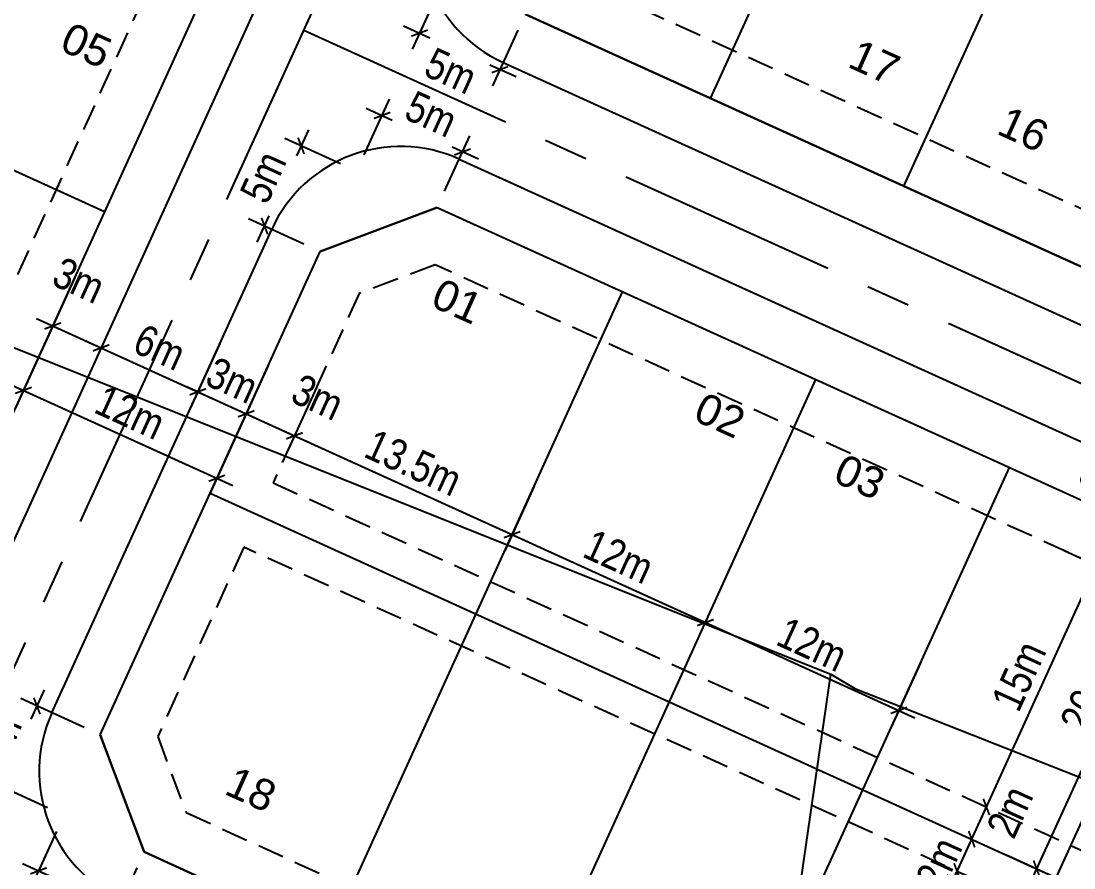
# Model space of a CAD drawing. Extents: x 597165 to 598689, y 1181586 to 1183364.
# Drawn here: x 597508 to 597567.5, y 1183049.2 to 1183097 of the extents above; entities that cross this region are included whole.
import ezdxf
from ezdxf.enums import TextEntityAlignment as Align

# ---------------------------------------------------------------- set-up
doc = ezdxf.new("R2010")
doc.units = 0
doc.header["$MEASUREMENT"] = 0
doc.linetypes.add('CENTER', pattern=[2, 1.25, -0.25, 0.25, -0.25])
doc.linetypes.add('DASHED', pattern=[0.75, 0.5, -0.25])
doc.layers.get('0').update_dxf_attribs({"linetype": 'CONTINUOUS'})
doc.layers.get('DEFPOINTS').update_dxf_attribs({"color": 8, "linetype": 'CONTINUOUS'})
for name, color, linetype in [('CGXD', 3, 'CONTINUOUS'), ('DIM-T', 7, 'CONTINUOUS'), ('NEN-HT', 8, 'CONTINUOUS'), ('NET-LENGOAI', 4, 'CONTINUOUS'), ('NET-LETRONG', 5, 'CONTINUOUS'), ('NET-PLO', 2, 'CONTINUOUS'), ('NET-TIM', 2, 'CENTER'), ('TEXT-SOLO', 7, 'CONTINUOUS')]:
    doc.layers.add(name, color=color, linetype=linetype)
doc.styles.add('AVO', font='VHELVEN.TTF')
doc.styles.add('VHEL-C-R', font='VHELVCN.TTF')
doc.dimstyles.new('TL1000', dxfattribs={"dimscale": 0, "dimtxt": 2, "dimasz": 0.7, "dimexe": 1, "dimexo": 1, "dimgap": 0.5, "dimtad": 1, "dimdec": 1, "dimzin": 12, "dimtxsty": 'VHEL-C-R', "dimblk1": 'ARCHTICK', "dimblk2": 'ARCHTICK', "dimsah": 1, "dimcen": -0.09, "dimdle": 1, "dimclrd": 256, "dimclre": 256, "dimclrt": 256, "dimazin": 3, "dimtfac": 0.005, "dimtdec": 1, "dimtix": 1, "dimtmove": 0, "dimatfit": 3, "dimtolj": 1, "dimtzin": 0})

# ---------------------------------------------------------------- blocks, each defined once
blk = doc.blocks.new('_ARCHTICK')
at = {"color": 0, "linetype": 'BYBLOCK', "const_width": 0.15}
blk.add_lwpolyline([(-0.5, -0.5), (0.5, 0.5)], dxfattribs=at)
blk = doc.blocks.new('*D1000')
at = {"linetype": 'BYBLOCK'}
blk.add_line((597554.256, 1183034.431), (597561.291, 1183049.907), dxfattribs=at)
at = {"layer": 'DEFPOINTS', "color": 0, "linetype": 'BYBLOCK'}
for p in [(597560.877, 1183048.997), (597560.877, 1183048.997), (597554.669, 1183035.342)]:
    blk.add_point(p, dxfattribs=at)
at = {"linetype": 'BYBLOCK', "xscale": 0.7, "yscale": 0.7, "zscale": 0.7}
for p, rotation in [((597560.877, 1183048.997), 65.55248368527688), ((597554.669, 1183035.342), 245.5524836852769)]:
    blk.add_blockref('_ARCHTICK', p, dxfattribs=dict(at, rotation=rotation))
at = {"linetype": 'BYBLOCK', "insert": (597556.505, 1183042.746), "char_height": 1.75, "attachment_point": 5, "rotation": 65.55248, "style": 'VHEL-C-R'}
blk.add_mtext('\\A1;15m', dxfattribs=at)
blk = doc.blocks.new('*D999')
at = {"linetype": 'BYBLOCK'}
blk.add_line((597560.463, 1183048.087), (597561.705, 1183050.818), dxfattribs=at)
at = {"layer": 'DEFPOINTS', "color": 0, "linetype": 'BYBLOCK'}
for p in [(597561.705, 1183050.818), (597561.705, 1183050.818), (597560.877, 1183048.997)]:
    blk.add_point(p, dxfattribs=at)
at = {"linetype": 'BYBLOCK', "xscale": 0.7, "yscale": 0.7, "zscale": 0.7}
for p, rotation in [((597561.705, 1183050.818), 65.55248368527688), ((597560.877, 1183048.997), 245.5524836852769)]:
    blk.add_blockref('_ARCHTICK', p, dxfattribs=dict(at, rotation=rotation))
at = {"linetype": 'BYBLOCK', "insert": (597559.853, 1183049.462), "char_height": 1.75, "attachment_point": 5, "rotation": 65.55248, "style": 'VHEL-C-R'}
blk.add_mtext('\\A1;2m', dxfattribs=at)
blk = doc.blocks.new('*D998')
at = {"linetype": 'BYBLOCK'}
blk.add_line((597561.291, 1183049.907), (597562.533, 1183052.638), dxfattribs=at)
at = {"layer": 'DEFPOINTS', "color": 0, "linetype": 'BYBLOCK'}
for p in [(597562.533, 1183052.638), (597562.533, 1183052.638), (597561.705, 1183050.818)]:
    blk.add_point(p, dxfattribs=at)
at = {"linetype": 'BYBLOCK', "xscale": 0.7, "yscale": 0.7, "zscale": 0.7}
for p, rotation in [((597562.533, 1183052.638), 65.55248368527688), ((597561.705, 1183050.818), 245.5524836852769)]:
    blk.add_blockref('_ARCHTICK', p, dxfattribs=dict(at, rotation=rotation))
at = {"linetype": 'BYBLOCK', "insert": (597563.854, 1183052.368), "char_height": 1.75, "attachment_point": 5, "rotation": 65.55248, "style": 'VHEL-C-R'}
blk.add_mtext('\\A1;2m', dxfattribs=at)
blk = doc.blocks.new('*D997')
at = {"linetype": 'BYBLOCK'}
blk.add_line((597562.119, 1183051.728), (597569.154, 1183067.204), dxfattribs=at)
at = {"layer": 'DEFPOINTS', "color": 0, "linetype": 'BYBLOCK'}
for p in [(597568.741, 1183066.293), (597568.741, 1183066.293), (597562.533, 1183052.638)]:
    blk.add_point(p, dxfattribs=at)
at = {"linetype": 'BYBLOCK', "xscale": 0.7, "yscale": 0.7, "zscale": 0.7}
for p, rotation in [((597568.741, 1183066.293), 65.55248368527688), ((597562.533, 1183052.638), 245.5524836852769)]:
    blk.add_blockref('_ARCHTICK', p, dxfattribs=dict(at, rotation=rotation))
at = {"linetype": 'BYBLOCK', "insert": (597564.368, 1183060.043), "char_height": 1.75, "attachment_point": 5, "rotation": 65.55248, "style": 'VHEL-C-R'}
blk.add_mtext('\\A1;15m', dxfattribs=at)
blk = doc.blocks.new('*D917')
at = {"linetype": 'BYBLOCK'}
for p, q in [((597574.062, 1183068.268), (597564.957, 1183048.24)), ((597571.985, 1183068.114), (597574.559, 1183066.944)), ((597563.708, 1183049.907), (597566.282, 1183048.737))]:
    blk.add_line(p, q, dxfattribs=at)
at = {"layer": 'DEFPOINTS', "color": 0, "linetype": 'BYBLOCK'}
for p in [(597571.075, 1183068.528), (597562.797, 1183050.321), (597565.371, 1183049.151)]:
    blk.add_point(p, dxfattribs=at)
at = {"linetype": 'BYBLOCK', "xscale": 0.7, "yscale": 0.7, "zscale": 0.7}
for p, rotation in [((597573.648, 1183067.358), 65.55248368674988), ((597565.371, 1183049.151), 245.5524836867499)]:
    blk.add_blockref('_ARCHTICK', p, dxfattribs=dict(at, rotation=rotation))
at = {"linetype": 'BYBLOCK', "insert": (597568.241, 1183058.831), "char_height": 1.75, "attachment_point": 5, "rotation": 65.55248, "style": 'VHEL-C-R'}
blk.add_mtext('\\A1;20m', dxfattribs=at)
blk = doc.blocks.new('*D916')
at = {"linetype": 'BYBLOCK'}
for p, q in [((597565.785, 1183050.061), (597556.68, 1183030.034)), ((597563.708, 1183049.907), (597566.282, 1183048.737)), ((597555.431, 1183031.7), (597558.004, 1183030.53))]:
    blk.add_line(p, q, dxfattribs=at)
at = {"layer": 'DEFPOINTS', "color": 0, "linetype": 'BYBLOCK'}
for p in [(597562.797, 1183050.321), (597554.52, 1183032.114), (597557.094, 1183030.944)]:
    blk.add_point(p, dxfattribs=at)
at = {"linetype": 'BYBLOCK', "xscale": 0.7, "yscale": 0.7, "zscale": 0.7}
for p, rotation in [((597565.371, 1183049.151), 65.55248368674988), ((597557.094, 1183030.944), 245.5524836867499)]:
    blk.add_blockref('_ARCHTICK', p, dxfattribs=dict(at, rotation=rotation))
at = {"linetype": 'BYBLOCK', "insert": (597559.964, 1183040.624), "char_height": 1.75, "attachment_point": 5, "rotation": 65.55248, "style": 'VHEL-C-R'}
blk.add_mtext('\\A1;20m', dxfattribs=at)
blk = doc.blocks.new('*D873')
at = {"linetype": 'BYBLOCK'}
for p, q in [((597571.638, 1183072.666), (597569.568, 1183068.114)), ((597572.887, 1183070.999), (597570.313, 1183072.169)), ((597571.646, 1183068.268), (597569.072, 1183069.438))]:
    blk.add_line(p, q, dxfattribs=at)
at = {"layer": 'DEFPOINTS', "color": 0, "linetype": 'BYBLOCK'}
for p in [(597573.798, 1183070.585), (597569.982, 1183069.024), (597572.556, 1183067.854)]:
    blk.add_point(p, dxfattribs=at)
at = {"linetype": 'BYBLOCK', "xscale": 0.7, "yscale": 0.7, "zscale": 0.7}
for p, rotation in [((597571.224, 1183071.755), 65.5524836865183), ((597569.982, 1183069.024), 245.5524836865183)]:
    blk.add_blockref('_ARCHTICK', p, dxfattribs=dict(at, rotation=rotation))
at = {"linetype": 'BYBLOCK', "insert": (597569.049, 1183071.701), "char_height": 1.75, "attachment_point": 5, "rotation": 65.55248, "style": 'VHEL-C-R'}
blk.add_mtext('\\A1;3m', dxfattribs=at)
blk = doc.blocks.new('*D821')
at = {"linetype": 'BYBLOCK'}
for p, q in [((597511.037, 1183082.551), (597509.381, 1183078.91)), ((597513.768, 1183081.31), (597512.112, 1183077.668)), ((597508.885, 1183080.234), (597512.526, 1183078.579))]:
    blk.add_line(p, q, dxfattribs=at)
at = {"layer": 'DEFPOINTS', "color": 0, "linetype": 'BYBLOCK'}
for p in [(597511.451, 1183083.462), (597514.182, 1183082.22), (597512.526, 1183078.579)]:
    blk.add_point(p, dxfattribs=at)
at = {"linetype": 'BYBLOCK', "xscale": 0.7, "yscale": 0.7, "zscale": 0.7}
for p, rotation in [((597509.795, 1183079.82), 155.5524836812305), ((597512.526, 1183078.579), 335.5524836812305)]:
    blk.add_blockref('_ARCHTICK', p, dxfattribs=dict(at, rotation=rotation))
at = {"linetype": 'BYBLOCK', "insert": (597511.268, 1183082.392), "char_height": 1.75, "attachment_point": 5, "rotation": 335.55248, "style": 'VHEL-C-R'}
blk.add_mtext('\\A1;3m', dxfattribs=at)
blk = doc.blocks.new('*D820')
at = {"linetype": 'BYBLOCK'}
for p, q in [((597511.616, 1183078.993), (597518.899, 1183075.682)), ((597519.23, 1183078.827), (597517.574, 1183075.185))]:
    blk.add_line(p, q, dxfattribs=at)
at = {"layer": 'DEFPOINTS', "color": 0, "linetype": 'BYBLOCK'}
for p in [(597514.182, 1183082.22), (597519.644, 1183079.737), (597517.988, 1183076.096)]:
    blk.add_point(p, dxfattribs=at)
at = {"linetype": 'BYBLOCK', "xscale": 0.7, "yscale": 0.7, "zscale": 0.7}
for p, rotation in [((597512.526, 1183078.579), 155.5524836812305), ((597517.988, 1183076.096), 335.5524836812305)]:
    blk.add_blockref('_ARCHTICK', p, dxfattribs=dict(at, rotation=rotation))
at = {"linetype": 'BYBLOCK', "insert": (597515.834, 1183078.606), "char_height": 1.75, "attachment_point": 5, "rotation": 335.55248, "style": 'VHEL-C-R'}
blk.add_mtext('\\A1;6m', dxfattribs=at)
blk = doc.blocks.new('*D819')
at = {"linetype": 'BYBLOCK'}
for p, q in [((597521.961, 1183077.585), (597520.305, 1183073.944)), ((597517.988, 1183076.096), (597517.351, 1183076.385)), ((597517.988, 1183076.096), (597520.719, 1183074.854)), ((597520.719, 1183074.854), (597521.356, 1183074.564))]:
    blk.add_line(p, q, dxfattribs=at)
at = {"layer": 'DEFPOINTS', "color": 0, "linetype": 'BYBLOCK'}
for p in [(597519.644, 1183079.737), (597522.375, 1183078.495), (597520.719, 1183074.854)]:
    blk.add_point(p, dxfattribs=at)
at = {"linetype": 'BYBLOCK', "xscale": 0.7, "yscale": 0.7, "zscale": 0.7}
for p, rotation in [((597517.988, 1183076.096), 335.5524836812305), ((597520.719, 1183074.854), 155.5524836812305)]:
    blk.add_blockref('_ARCHTICK', p, dxfattribs=dict(at, rotation=rotation))
at = {"linetype": 'BYBLOCK', "insert": (597519.93, 1183076.744), "char_height": 1.75, "attachment_point": 5, "rotation": 335.55248, "style": 'VHEL-C-R'}
blk.add_mtext('\\A1;3m', dxfattribs=at)
blk = doc.blocks.new('*D818')
at = {"linetype": 'BYBLOCK'}
for p, q in [((597511.037, 1183082.551), (597507.726, 1183075.269)), ((597521.961, 1183077.585), (597518.65, 1183070.302)), ((597507.229, 1183076.593), (597519.974, 1183070.799))]:
    blk.add_line(p, q, dxfattribs=at)
at = {"layer": 'DEFPOINTS', "color": 0, "linetype": 'BYBLOCK'}
for p in [(597511.451, 1183083.462), (597522.375, 1183078.495), (597519.064, 1183071.213)]:
    blk.add_point(p, dxfattribs=at)
at = {"linetype": 'BYBLOCK', "xscale": 0.7, "yscale": 0.7, "zscale": 0.7}
for p, rotation in [((597508.14, 1183076.179), 155.5524836854623), ((597519.064, 1183071.213), 335.5524836854623)]:
    blk.add_blockref('_ARCHTICK', p, dxfattribs=dict(at, rotation=rotation))
at = {"linetype": 'BYBLOCK', "insert": (597514.171, 1183074.948), "char_height": 1.75, "attachment_point": 5, "rotation": 335.55248, "style": 'VHEL-C-R'}
blk.add_mtext('\\A1;12m', dxfattribs=at)
blk = doc.blocks.new('*D817')
at = {"linetype": 'BYBLOCK'}
for p, q in [((597521.961, 1183077.585), (597520.305, 1183073.944)), ((597524.692, 1183076.343), (597523.036, 1183072.702)), ((597519.809, 1183075.268), (597523.45, 1183073.612))]:
    blk.add_line(p, q, dxfattribs=at)
at = {"layer": 'DEFPOINTS', "color": 0, "linetype": 'BYBLOCK'}
for p in [(597522.375, 1183078.495), (597525.106, 1183077.254), (597523.45, 1183073.612)]:
    blk.add_point(p, dxfattribs=at)
at = {"linetype": 'BYBLOCK', "xscale": 0.7, "yscale": 0.7, "zscale": 0.7}
for p, rotation in [((597520.719, 1183074.854), 155.5524836852786), ((597523.45, 1183073.612), 335.5524836852785)]:
    blk.add_blockref('_ARCHTICK', p, dxfattribs=dict(at, rotation=rotation))
at = {"linetype": 'BYBLOCK', "insert": (597524.759, 1183075.789), "char_height": 1.75, "attachment_point": 5, "rotation": 335.55248, "style": 'VHEL-C-R'}
blk.add_mtext('\\A1;3m', dxfattribs=at)
blk = doc.blocks.new('*D816')
at = {"linetype": 'BYBLOCK'}
for p, q in [((597522.54, 1183074.026), (597536.65, 1183067.612)), ((597536.981, 1183070.756), (597535.326, 1183067.115))]:
    blk.add_line(p, q, dxfattribs=at)
at = {"layer": 'DEFPOINTS', "color": 0, "linetype": 'BYBLOCK'}
for p in [(597525.106, 1183077.254), (597537.395, 1183071.667), (597535.74, 1183068.025)]:
    blk.add_point(p, dxfattribs=at)
at = {"linetype": 'BYBLOCK', "xscale": 0.7, "yscale": 0.7, "zscale": 0.7}
for p, rotation in [((597523.45, 1183073.612), 155.5524836852786), ((597535.74, 1183068.025), 335.5524836852785)]:
    blk.add_blockref('_ARCHTICK', p, dxfattribs=dict(at, rotation=rotation))
at = {"linetype": 'BYBLOCK', "insert": (597530.172, 1183072.088), "char_height": 1.75, "attachment_point": 5, "rotation": 335.55248, "style": 'VHEL-C-R'}
blk.add_mtext('\\A1;13.5m', dxfattribs=at)
blk = doc.blocks.new('*D815')
at = {"linetype": 'BYBLOCK'}
for p, q in [((597545.754, 1183063.473), (597558.498, 1183057.679)), ((597558.83, 1183060.824), (597557.174, 1183057.182))]:
    blk.add_line(p, q, dxfattribs=at)
at = {"layer": 'DEFPOINTS', "color": 0, "linetype": 'BYBLOCK'}
for p in [(597548.319, 1183066.7), (597559.243, 1183061.734), (597557.588, 1183058.093)]:
    blk.add_point(p, dxfattribs=at)
at = {"linetype": 'BYBLOCK', "xscale": 0.7, "yscale": 0.7, "zscale": 0.7}
for p, rotation in [((597546.664, 1183063.059), 155.5524836852786), ((597557.588, 1183058.093), 335.5524836852785)]:
    blk.add_blockref('_ARCHTICK', p, dxfattribs=dict(at, rotation=rotation))
at = {"linetype": 'BYBLOCK', "insert": (597552.695, 1183061.828), "char_height": 1.75, "attachment_point": 5, "rotation": 335.55248, "style": 'VHEL-C-R'}
blk.add_mtext('\\A1;12m', dxfattribs=at)
blk = doc.blocks.new('*D638')
at = {"linetype": 'BYBLOCK'}
for p, q in [((597531.524, 1183098.588), (597530.1, 1183095.454)), ((597529.603, 1183096.778), (597531.087, 1183096.104)), ((597536.063, 1183096.524), (597534.639, 1183093.391)), ((597535.963, 1183093.887), (597534.479, 1183094.562))]:
    blk.add_line(p, q, dxfattribs=at)
at = {"layer": 'DEFPOINTS', "color": 0, "linetype": 'BYBLOCK'}
for p in [(597531.938, 1183099.498), (597536.477, 1183097.434), (597535.053, 1183094.301)]:
    blk.add_point(p, dxfattribs=at)
at = {"linetype": 'BYBLOCK', "xscale": 0.7, "yscale": 0.7, "zscale": 0.7}
for p, rotation in [((597530.513, 1183096.365), 155.5524836841455), ((597535.053, 1183094.301), 335.5524836841455)]:
    blk.add_blockref('_ARCHTICK', p, dxfattribs=dict(at, rotation=rotation))
at = {"linetype": 'BYBLOCK', "insert": (597532.281, 1183094.228), "char_height": 1.75, "attachment_point": 5, "rotation": 335.55248, "style": 'VHEL-C-R'}
blk.add_mtext('\\A1;5m', dxfattribs=at)
blk = doc.blocks.new('*D635')
at = {"linetype": 'BYBLOCK'}
for p, q in [((597524.237, 1183090.907), (597523.562, 1183089.423)), ((597526.045, 1183088.986), (597522.912, 1183090.411)), ((597521.346, 1183084.549), (597522.02, 1183086.032)), ((597523.982, 1183084.448), (597520.849, 1183085.873))]:
    blk.add_line(p, q, dxfattribs=at)
at = {"layer": 'DEFPOINTS', "color": 0, "linetype": 'BYBLOCK'}
for p in [(597523.823, 1183089.997), (597526.956, 1183088.572), (597524.893, 1183084.035)]:
    blk.add_point(p, dxfattribs=at)
at = {"linetype": 'BYBLOCK', "xscale": 0.7, "yscale": 0.7, "zscale": 0.7}
for p, rotation in [((597523.823, 1183089.997), 65.55248368371718), ((597521.76, 1183085.459), 245.5524836837172)]:
    blk.add_blockref('_ARCHTICK', p, dxfattribs=dict(at, rotation=rotation))
at = {"linetype": 'BYBLOCK', "insert": (597521.688, 1183088.23), "char_height": 1.75, "attachment_point": 5, "rotation": 65.55248, "style": 'VHEL-C-R'}
blk.add_mtext('\\A1;5m', dxfattribs=at)
blk = doc.blocks.new('*D634')
at = {"linetype": 'BYBLOCK'}
for p, q in [((597527.388, 1183089.491), (597528.813, 1183092.624)), ((597527.489, 1183092.128), (597528.973, 1183091.453)), ((597531.928, 1183087.427), (597533.352, 1183090.561)), ((597533.849, 1183089.236), (597532.364, 1183089.911))]:
    blk.add_line(p, q, dxfattribs=at)
at = {"layer": 'DEFPOINTS', "color": 0, "linetype": 'BYBLOCK'}
for p in [(597532.938, 1183089.65), (597526.975, 1183088.581), (597531.514, 1183086.517)]:
    blk.add_point(p, dxfattribs=at)
at = {"linetype": 'BYBLOCK', "xscale": 0.7, "yscale": 0.7, "zscale": 0.7}
for p, rotation in [((597528.399, 1183091.714), 155.552483686581), ((597532.938, 1183089.65), 335.552483686581)]:
    blk.add_blockref('_ARCHTICK', p, dxfattribs=dict(at, rotation=rotation))
at = {"linetype": 'BYBLOCK', "insert": (597531.171, 1183091.787), "char_height": 1.75, "attachment_point": 5, "rotation": 335.55248, "style": 'VHEL-C-R'}
blk.add_mtext('\\A1;5m', dxfattribs=at)
blk = doc.blocks.new('*D633')
at = {"linetype": 'BYBLOCK'}
for p, q in [((597509.315, 1183059.256), (597508.562, 1183057.599)), ((597511.565, 1183057.135), (597507.991, 1183058.76)), ((597509.502, 1183052.597), (597505.928, 1183054.222)), ((597506.424, 1183052.898), (597507.045, 1183054.263))]:
    blk.add_line(p, q, dxfattribs=at)
at = {"layer": 'DEFPOINTS', "color": 0, "linetype": 'BYBLOCK'}
for p in [(597512.476, 1183056.721), (597506.838, 1183053.808), (597510.413, 1183052.183)]:
    blk.add_point(p, dxfattribs=at)
at = {"linetype": 'BYBLOCK', "xscale": 0.7, "yscale": 0.7, "zscale": 0.7}
for p, rotation in [((597508.901, 1183058.346), 65.55248368493525), ((597506.838, 1183053.808), 245.5524836849353)]:
    blk.add_blockref('_ARCHTICK', p, dxfattribs=dict(at, rotation=rotation))
at = {"linetype": 'BYBLOCK', "insert": (597506.747, 1183056.378), "char_height": 1.75, "attachment_point": 5, "rotation": 65.55248, "style": 'VHEL-C-R'}
blk.add_mtext('\\A1;5m', dxfattribs=at)
blk = doc.blocks.new('*D632')
at = {"linetype": 'BYBLOCK'}
for p, q in [((597510.005, 1183051.253), (597508.58, 1183048.12)), ((597508.084, 1183049.444), (597509.568, 1183048.769)), ((597514.544, 1183049.19), (597513.12, 1183046.056)), ((597514.444, 1183046.553), (597512.959, 1183047.228))]:
    blk.add_line(p, q, dxfattribs=at)
at = {"layer": 'DEFPOINTS', "color": 0, "linetype": 'BYBLOCK'}
for p in [(597510.419, 1183052.164), (597514.958, 1183050.1), (597513.533, 1183046.967)]:
    blk.add_point(p, dxfattribs=at)
at = {"linetype": 'BYBLOCK', "xscale": 0.7, "yscale": 0.7, "zscale": 0.7}
for p, rotation in [((597508.994, 1183049.03), 155.5524836830382), ((597513.533, 1183046.967), 335.5524836830382)]:
    blk.add_blockref('_ARCHTICK', p, dxfattribs=dict(at, rotation=rotation))
at = {"linetype": 'BYBLOCK', "insert": (597510.762, 1183046.894), "char_height": 1.75, "attachment_point": 5, "rotation": 335.55248, "style": 'VHEL-C-R'}
blk.add_mtext('\\A1;5m', dxfattribs=at)
blk = doc.blocks.new('*D30')
at = {"linetype": 'BYBLOCK'}
blk.add_line((597534.829, 1183068.439), (597547.574, 1183062.645), dxfattribs=at)
at = {"layer": 'DEFPOINTS', "color": 0, "linetype": 'BYBLOCK'}
for p in [(597535.74, 1183068.025), (597546.664, 1183063.059), (597546.664, 1183063.059)]:
    blk.add_point(p, dxfattribs=at)
at = {"linetype": 'BYBLOCK', "xscale": 0.7, "yscale": 0.7, "zscale": 0.7}
for p, rotation in [((597535.74, 1183068.025), 155.5524836834382), ((597546.664, 1183063.059), 335.5524836834383)]:
    blk.add_blockref('_ARCHTICK', p, dxfattribs=dict(at, rotation=rotation))
at = {"linetype": 'BYBLOCK', "insert": (597541.771, 1183066.794), "char_height": 1.75, "attachment_point": 5, "rotation": 335.55248, "style": 'VHEL-C-R'}
blk.add_mtext('\\A1;12m', dxfattribs=at)
blk = doc.blocks.new('*D22')
at = {"linetype": 'BYBLOCK'}
for p, q in [((597568.327, 1183065.383), (597570.396, 1183069.935)), ((597568.161, 1183069.852), (597570.893, 1183068.611)), ((597566.92, 1183067.121), (597569.651, 1183065.88))]:
    blk.add_line(p, q, dxfattribs=at)
at = {"layer": 'DEFPOINTS', "color": 0, "linetype": 'BYBLOCK'}
for p in [(597567.251, 1183070.266), (597569.982, 1183069.024), (597566.01, 1183067.535)]:
    blk.add_point(p, dxfattribs=at)
at = {"linetype": 'BYBLOCK', "xscale": 0.7, "yscale": 0.7, "zscale": 0.7}
for p, rotation in [((597569.982, 1183069.024), 65.55248368840645), ((597568.741, 1183066.293), 245.5524836884065)]:
    blk.add_blockref('_ARCHTICK', p, dxfattribs=dict(at, rotation=rotation))
at = {"linetype": 'BYBLOCK', "insert": (597570.765, 1183067.314), "char_height": 1.75, "attachment_point": 5, "rotation": 65.55248, "style": 'VHEL-C-R'}
blk.add_mtext('\\A1;3m', dxfattribs=at)

msp = doc.modelspace()

# ---------------------------------------------------------------- linework, layer by layer
at = {"layer": 'CGXD', "linetype": 'DASHED', "ltscale": 3}
for points in [[(597532.2426, 1183136.4456), (597530.6327, 1183140.7395), (597516.611, 1183147.114), (597495.9975, 1183100.3412), (597451.2167, 1182996.142), (597462.5528, 1182990.9884), (597466.8467, 1182992.5983)], [(597542.1074, 1183114.6515), (597537.2415, 1183103.9483), (597538.8514, 1183099.6544), (597633.9954, 1183056.4), (597638.2893, 1183058.0099), (597643.1552, 1183068.7131)], [(597531.4019, 1183083.2683), (597527.108, 1183081.6584), (597522.2421, 1183070.9552), (597623.29, 1183025.0168), (597628.1559, 1183035.72), (597626.546, 1183040.0139)], [(597520.5867, 1183067.3138), (597515.7208, 1183056.6106), (597517.3307, 1183052.3167), (597612.4747, 1183009.0623), (597616.7686, 1183010.6722), (597621.6345, 1183021.3754)]]:
    msp.add_lwpolyline(points, close=True, dxfattribs=at)
at = {"layer": 'NEN-HT', "linetype": 'CONTINUOUS'}
for p, q in [((597478.1, 1183090.39), (597553.75, 1183060.14)), ((597551.22, 1183042.73), (597553.75, 1183060.14)), ((597553.75, 1183060.14), (597555.1, 1183059.34)), ((597555.1, 1183059.34), (597572.62, 1183052.42))]:
    msp.add_line(p, q, dxfattribs=at)
at = {"layer": 'NET-LENGOAI', "ltscale": 20}
for p, q in [((597471.7945, 1182988.9839), (597538.2189, 1183135.0936)), ((597535.237, 1183094.7066), (597632.6435, 1183050.4237)), ((597532.7539, 1183089.2446), (597630.1603, 1183044.9616)), ((597509.7445, 1183057.9625), (597522.1603, 1183085.2728))]:
    msp.add_line(p, q, dxfattribs=at)
for centre, start, end in [((597538.5479, 1183101.9894), 155.552484, 245.552484), ((597529.443, 1183081.9619), 65.552484, 155.552484), ((597517.0272, 1183054.6517), 155.552484, 245.552484)]:
    msp.add_arc(centre, 8, start, end, dxfattribs=at)
at = {"layer": 'NET-LETRONG'}
for p, q in [((597469.0634, 1182990.2255), (597535.4879, 1183136.3352)), ((597536.4786, 1183097.4377), (597633.8851, 1183053.1547)), ((597633.8851, 1183053.1547), (597536.4786, 1183097.4377)), ((597531.5123, 1183086.5136), (597524.8913, 1183084.0312)), ((597524.8913, 1183084.0312), (597531.5123, 1183086.5136)), ((597531.5123, 1183086.5136), (597628.9188, 1183042.2306)), ((597512.4755, 1183056.7209), (597524.8913, 1183084.0312)), ((597512.4755, 1183056.7209), (597514.9579, 1183050.0999)), ((597514.9579, 1183050.0999), (597512.4755, 1183056.7209)), ((597514.9579, 1183050.0999), (597612.3644, 1183005.817)), ((597612.3644, 1183005.817), (597514.9579, 1183050.0999))]:
    msp.add_line(p, q, dxfattribs=at)
at = {"layer": 'NET-PLO'}
for p, q in [((597546.9475, 1183092.6783), (597563.5019, 1183129.0919)), ((597557.8716, 1183087.712), (597574.426, 1183124.1256)), ((597512.7256, 1183086.2665), (597491.1657, 1183096.068)), ((597525.4268, 1183045.3406), (597541.9812, 1183081.7542)), ((597536.3509, 1183040.3742), (597552.9053, 1183076.7879)), ((597547.275, 1183035.4079), (597563.8294, 1183071.8216)), ((597518.6834, 1183070.3761), (597625.1933, 1183021.9545)), ((597558.1991, 1183030.4416), (597574.7535, 1183066.8553))]:
    msp.add_line(p, q, dxfattribs=at)
at = {"layer": 'NET-TIM', "ltscale": 10}
for p, q in [((597469.973, 1182977.7286), (597545.5024, 1183143.8658)), ((597523.9817, 1183096.5281), (597641.4157, 1183043.1402))]:
    msp.add_line(p, q, dxfattribs=at)

# ---------------------------------------------------------------- texts
at = {"layer": 'TEXT-SOLO', "color": 3, "style": 'AVO'}
for s, p in [('05', (597511.3422, 1183094.8795)), ('17', (597555.8582, 1183093.9272)), ('16', (597564.2737, 1183090.1442)), ('01', (597532.294, 1183080.4191)), ('02', (597547.1258, 1183073.9756)), ('03', (597555.0251, 1183070.5029)), ('18', (597520.6479, 1183052.8449))]:
    msp.add_text(s, height=1.75, rotation=335.786661, dxfattribs=at).set_placement(p, align=Align.CENTER)

# ---------------------------------------------------------------- dimensions: what is measured, and where the dimension line sits
at = {"layer": 'DIM-T'}
for base, p1, p2, angle, picture, middle in [((597535.0526, 1183094.301), (597531.9378, 1183099.4979), (597536.4771, 1183097.4343), 335.552484, '*D638', (597532.2807, 1183094.228)), ((597532.9383, 1183089.6503), (597526.9746, 1183088.5806), (597531.5138, 1183086.517), 335.552484, '*D634', (597531.1709, 1183091.7868)), ((597523.8228, 1183089.9967), (597524.8928, 1183084.0346), (597526.9558, 1183088.5724), 65.552484, '*D635', (597521.6876, 1183088.2296)), ((597512.5261, 1183078.5788), (597511.4505, 1183083.4617), (597514.1816, 1183082.2202), 335.552484, '*D821', (597511.2676, 1183082.3923)), ((597523.4502, 1183073.6125), (597522.3746, 1183078.4954), (597525.1057, 1183077.2538), 335.552484, '*D817', (597524.7586, 1183075.7887)), ((597506.8381, 1183053.8081), (597512.4755, 1183056.7209), (597510.4125, 1183052.1831), 245.552484, '*D633', (597506.7468, 1183056.3781)), ((597513.5334, 1183046.9666), (597510.4187, 1183052.1636), (597514.9579, 1183050.0999), 335.552484, '*D632', (597510.7616, 1183046.8937))]:
    dim = msp.add_linear_dim(base=base, p1=p1, p2=p2, angle=angle, dimstyle='TL1000', override={"dimscale": 1, "dimtxt": 1.75, "dimpost": 'm'}, dxfattribs=at)
    dim.commit()
    dim.dimension.update_dxf_attribs({"geometry": picture, "text_midpoint": middle, "dimtype": 161})
dim = msp.add_aligned_dim(p1=(597511.4505, 1183083.4617), p2=(597522.3746, 1183078.4954), distance=-8, dimstyle='TL1000', override={"dimscale": 1, "dimtxt": 1.75, "dimpost": 'm'}, dxfattribs=at)
dim.commit()
dim.dimension.update_dxf_attribs({"geometry": '*D818', "text_midpoint": (597514.1708, 1183074.9476)})
for base, p1, p2, angle, override, picture, middle in [((597517.9882, 1183076.0956), (597514.1816, 1183082.2202), (597519.6436, 1183079.737), 335.552484, {"dimscale": 1, "dimtxt": 1.75, "dimpost": 'm', "dimse1": 1}, '*D820', (597515.8339, 1183078.6059)), ((597520.7192, 1183074.8541), (597519.6436, 1183079.737), (597522.3746, 1183078.4954), 335.552484, {"dimscale": 1, "dimtxt": 1.75, "dimpost": 'm', "dimse1": 1}, '*D819', (597519.9305, 1183076.7436)), ((597535.7398, 1183068.0254), (597525.1057, 1183077.2538), (597537.3953, 1183071.6667), 335.552484, {"dimscale": 1, "dimtxt": 1.75, "dimpost": 'm', "dimse1": 1}, '*D816', (597530.1718, 1183072.0876)), ((597546.6639, 1183063.0591), (597535.7398, 1183068.0254), (597546.6639, 1183063.0591), 155.552484, {"dimscale": 1, "dimtxt": 1.75, "dimpost": 'm'}, '*D30', (597541.7709, 1183066.7939)), ((597557.588, 1183058.0927), (597548.3193, 1183066.7004), (597559.2434, 1183061.7341), 335.552484, {"dimscale": 1, "dimtxt": 1.75, "dimpost": 'm', "dimse1": 1}, '*D815', (597552.695, 1183061.8276))]:
    dim = msp.add_linear_dim(base=base, p1=p1, p2=p2, angle=angle, dimstyle='TL1000', override=override, dxfattribs=at)
    dim.commit()
    dim.dimension.update_dxf_attribs({"geometry": picture, "text_midpoint": middle})
at = {"layer": 'DIM-T', "color": 1}
for base, p1, p2, angle, override, picture, middle, dimtype in [((597569.9822, 1183069.0244), (597573.7976, 1183070.5853), (597572.556, 1183067.8543), 245.552484, {"dimscale": 1, "dimtxt": 1.75, "dimasz": 0.7, "dimdsep": 46, "dimpost": 'm'}, '*D873', (597569.0489, 1183071.701), 160), ((597569.9822, 1183069.0244), (597566.0096, 1183067.5349), (597567.2511, 1183070.266), 65.552484, {"dimscale": 1, "dimtxt": 1.75, "dimasz": 0.7, "dimdsep": 46, "dimpost": 'm'}, '*D22', (597570.7654, 1183067.3136), 161), ((597562.5327, 1183052.6383), (597561.705, 1183050.8176), (597562.5327, 1183052.6383), 245.552484, {"dimscale": 1, "dimtxt": 1.75, "dimdsep": 46, "dimpost": 'm'}, '*D998', (597563.8538, 1183052.3682), 160), ((597561.705, 1183050.8176), (597560.8773, 1183048.9969), (597561.705, 1183050.8176), 245.552484, {"dimscale": 1, "dimtxt": 1.75, "dimdsep": 46, "dimpost": 'm'}, '*D999', (597559.8531, 1183049.4625), 160)]:
    dim = msp.add_linear_dim(base=base, p1=p1, p2=p2, angle=angle, dimstyle='TL1000', override=override, dxfattribs=at)
    dim.commit()
    dim.dimension.update_dxf_attribs({"geometry": picture, "text_midpoint": middle, "dimtype": dimtype})
for base, p1, p2, angle, override, picture, middle in [((597565.3712, 1183049.1508), (597571.0746, 1183068.5278), (597562.7974, 1183050.3209), 65.552484, {"dimscale": 1, "dimtxt": 1.75, "dimasz": 0.7, "dimdsep": 46, "dimpost": 'm'}, '*D917', (597568.2411, 1183058.831)), ((597568.7406, 1183066.2934), (597562.5327, 1183052.6383), (597568.7406, 1183066.2934), 245.552484, {"dimscale": 1, "dimtxt": 1.75, "dimdsep": 46, "dimpost": 'm'}, '*D997', (597564.3679, 1183060.0426)), ((597557.094, 1183030.944), (597562.7974, 1183050.3209), (597554.5202, 1183032.1141), 65.552484, {"dimscale": 1, "dimtxt": 1.75, "dimasz": 0.7, "dimdsep": 46, "dimpost": 'm'}, '*D916', (597559.9639, 1183040.6242)), ((597560.8773, 1183048.9969), (597554.6694, 1183035.3418), (597560.8773, 1183048.9969), 245.552484, {"dimscale": 1, "dimtxt": 1.75, "dimdsep": 46, "dimpost": 'm'}, '*D1000', (597556.5046, 1183042.7461))]:
    dim = msp.add_linear_dim(base=base, p1=p1, p2=p2, angle=angle, dimstyle='TL1000', override=override, dxfattribs=at)
    dim.commit()
    dim.dimension.update_dxf_attribs({"geometry": picture, "text_midpoint": middle})

doc.saveas('drawing.dxf')
